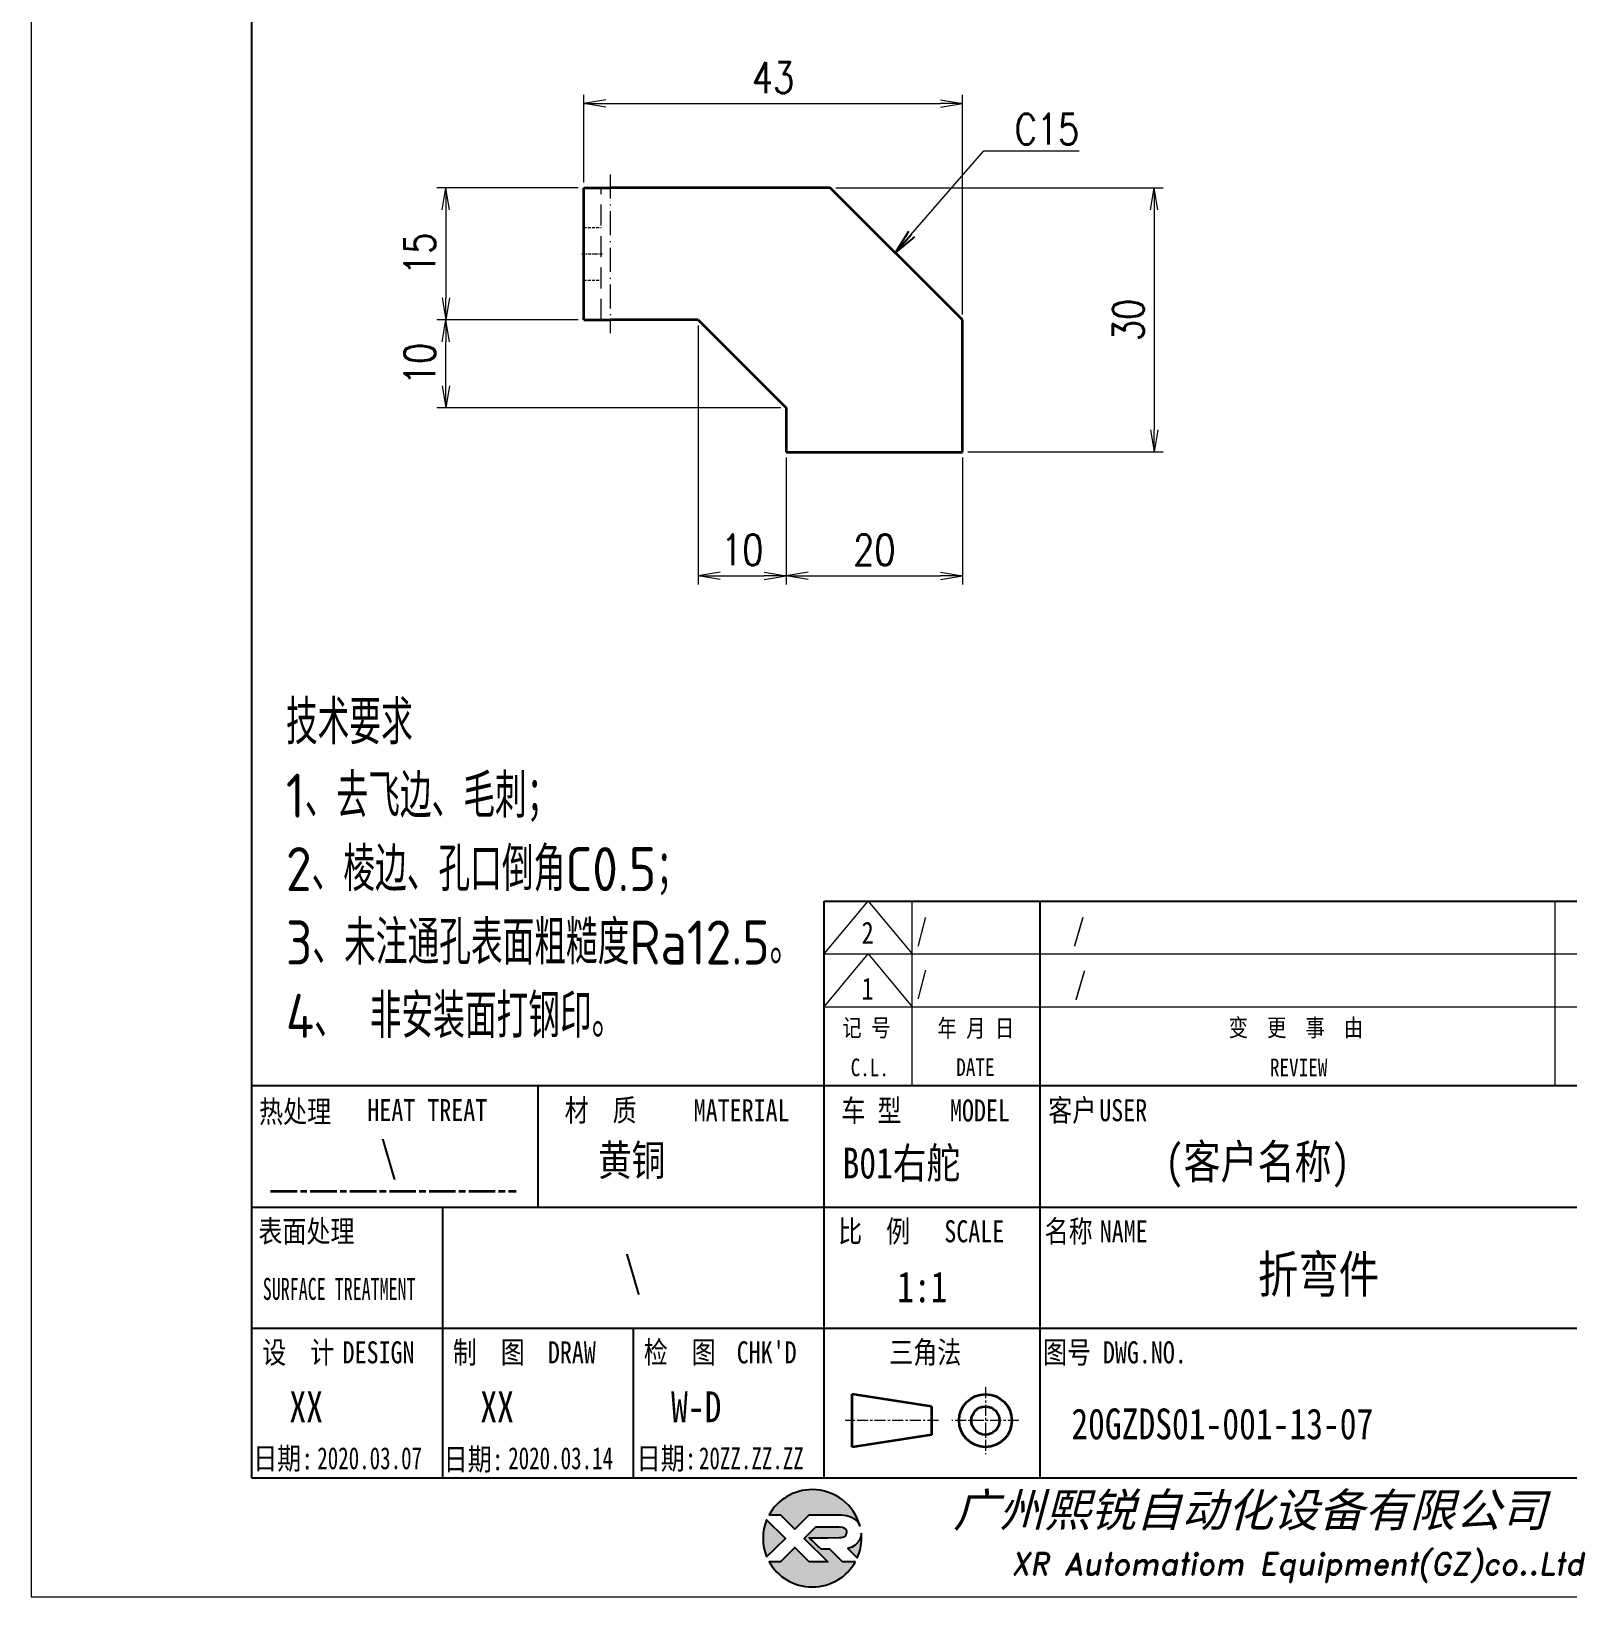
# Model space of a CAD drawing. Header units: millimetres. Extents: x 1333 to 78972, y -42879 to -5704.
# Drawn here: x 74109 to 74283.4, y -21799.1 to -21621.3 of the extents above; entities that cross this region are included whole.
import ezdxf
from ezdxf.enums import TextEntityAlignment as Align

# ---------------------------------------------------------------- set-up
doc = ezdxf.new("R2010")
doc.units = ezdxf.units.MM
doc.header["$LTSCALE"] = 0.5
for name, pattern in [('AM_ISO02W050x2', [3.75, 3, -0.75]), ('AM_ISO08W050x2', [9, 6, -0.75, 1.5, -0.75]), ('CENTER', [2, 1.25, -0.25, 0.25, -0.25]), ('DASHDOT', [18.5, 12, -3, 0.5, -3]), ('DASHED', [19.05, 12.7, -6.35])]:
    doc.linetypes.add(name, pattern=pattern)
for name, color, linetype in [('DIM', 3, 'Continuous'), ('layer 1', 7, 'Continuous'), ('图号', 7, 'Continuous'), ('图名', 7, 'Continuous'), ('图框文字', 7, 'Continuous'), ('材质', 7, 'Continuous'), ('表面处理', 7, 'Continuous'), ('车型', 7, 'Continuous')]:
    doc.layers.add(name, color=color, linetype=linetype)
for name, color, linetype, lineweight in [('中心线', 2, 'AM_ISO08W050x2', 18), ('图框', 7, 'Continuous', 18), ('标注线', 3, 'Continuous', 18), ('热处理', 7, 'Continuous', 20), ('粗实线', 7, 'Continuous', 35), ('粗点划线', 6, 'AM_ISO08W050x2', 35), ('虚线', 1, 'AM_ISO02W050x2', 18)]:
    doc.layers.add(name, color=color, linetype=linetype, lineweight=lineweight)
doc.layers.add('打印-禁用', color=7, linetype='Continuous', lineweight=15, plot=False)
doc.styles.add('DIM', font='romans.shx', dxfattribs={"width": 0.8, "bigfont": 'bigfont.shx'})
doc.styles.add('STYLE1', font='')
doc.styles.add('国标', font='simfang.ttf', dxfattribs={"width": 0.8})
doc.styles.add('机械长仿宋', font='gbenor.shx', dxfattribs={"height": 1, "bigfont": 'gbcbig.shx'})
doc.styles.add('标题字', font='romand.shx', dxfattribs={"oblique": 10, "bigfont": 'bigfont.shx'})
doc.styles.get('STYLE1').set_extended_font_data('SimSun')
doc.dimstyles.new('XR 1-1', dxfattribs={"dimtxt": 3.5, "dimasz": 2.5, "dimexe": 1, "dimexo": 0.625, "dimgap": 1.2, "dimtad": 1, "dimtoh": 1, "dimdsep": 46, "dimtxsty": 'DIM', "dimblk": 'OPEN', "dimcen": 0, "dimclrd": 8, "dimclre": 8, "dimclrt": 2, "dimazin": 2, "dimtfac": 0.5, "dimtmove": 0, "dimatfit": 3, "dimldrblk": 'OPEN', "dimfxl": 1, "dimtolj": 2, "dimlwd": 18, "dimlwe": 18, "dimarcsym": 0})
doc.dimstyles.new('XR 1-1$0', dxfattribs={"dimtxt": 3.5, "dimasz": 2.5, "dimexe": 1, "dimexo": 0.625, "dimgap": 1.2, "dimtad": 1, "dimzin": 9, "dimdsep": 46, "dimtxsty": 'DIM', "dimblk": 'OPEN', "dimcen": 0, "dimclrd": 8, "dimclre": 8, "dimclrt": 2, "dimazin": 2, "dimtfac": 0.5, "dimtmove": 0, "dimatfit": 3, "dimldrblk": 'OPEN', "dimfxl": 1, "dimtolj": 2, "dimlwd": 18, "dimlwe": 18, "dimarcsym": 0})

# ---------------------------------------------------------------- blocks, each defined once
blk = doc.blocks.new('XR')
at = {"true_color": 0xfc8000}
h = blk.add_hatch(color=30, dxfattribs=at)
h.set_gradient(color1=(252, 128, 0), rotation=240, one_color=1, tint=1, name='INVCURVED')
edge = h.paths.add_edge_path()
edge.add_spline(control_points=[(-434.18, -5928.47), (-433.9, -5928.74), (-433.63, -5929.01), (-433.63, -5929.01), (-433.63, -5929.01), (-433.63, -5929.01), (-433.36, -5928.74), (-433.09, -5928.47)], knot_values=[0.5625, 0.5625, 0.5625, 0.5625, 0.625, 0.625, 0.625, 0.625, 0.6875, 0.6875, 0.6875, 0.6875], degree=3, periodic=0)
edge.add_spline(control_points=[(-433.09, -5928.47), (-432.82, -5928.2), (-432.54, -5927.93), (-432.54, -5927.93), (-432.54, -5927.93), (-432.54, -5927.93), (-432.04, -5927.93), (-431.53, -5927.93)], knot_values=[0.4375, 0.4375, 0.4375, 0.4375, 0.5, 0.5, 0.5, 0.5, 0.5625, 0.5625, 0.5625, 0.5625], degree=3, periodic=0)
edge.add_spline(control_points=[(-431.53, -5927.93), (-431.03, -5927.93), (-430.52, -5927.93), (-430.52, -5927.93), (-430.52, -5927.93), (-430, -5927.93), (-429.43, -5927.96), (-429.01, -5928.33)], knot_values=[0.25, 0.25, 0.25, 0.25, 0.3125, 0.3125, 0.3125, 0.3125, 0.4375, 0.4375, 0.4375, 0.4375], degree=3, periodic=0)
edge.add_spline(control_points=[(-429.01, -5928.33), (-428.88, -5928.44), (-428.78, -5928.59), (-428.71, -5928.75)], knot_values=[0.125, 0.125, 0.125, 0.125, 0.25, 0.25, 0.25, 0.25], degree=3, periodic=0)
edge.add_spline(control_points=[(-428.71, -5928.75), (-429.13, -5927.18), (-430.58, -5926.02), (-432.31, -5926.02)], knot_values=[0, 0, 0, 0, 0.125, 0.125, 0.125, 0.125], degree=3, periodic=0)
edge.add_spline(control_points=[(-432.31, -5926.02), (-433.72, -5926.02), (-434.94, -5926.79), (-435.58, -5927.93)], knot_values=[0.875, 0.875, 0.875, 0.875, 1, 1, 1, 1], degree=3, periodic=0)
edge.add_spline(control_points=[(-435.58, -5927.93), (-435.58, -5927.93), (-434.72, -5927.93), (-434.72, -5927.93), (-434.72, -5927.93), (-434.72, -5927.93), (-434.45, -5928.2), (-434.18, -5928.47)], knot_values=[0.6875, 0.6875, 0.6875, 0.6875, 0.8125, 0.8125, 0.8125, 0.8125, 0.875, 0.875, 0.875, 0.875], degree=3, periodic=0)
edge = h.paths.add_edge_path()
edge.add_spline(control_points=[(-434.79, -5929.26), (-435.04, -5929.02), (-435.34, -5928.72), (-435.54, -5928.53)], knot_values=[0.562504, 0.562504, 0.562504, 0.562504, 0.656252, 0.656252, 0.656252, 0.656252], degree=3, periodic=0)
edge.add_spline(control_points=[(-435.54, -5928.53), (-435.67, -5928.4), (-435.76, -5928.31), (-435.76, -5928.31), (-435.76, -5928.31), (-435.94, -5928.74), (-436.03, -5929.21), (-436.03, -5929.71)], knot_values=[0.25, 0.25, 0.25, 0.25, 0.312504, 0.312504, 0.312504, 0.312504, 0.562504, 0.562504, 0.562504, 0.562504], degree=3, periodic=0)
edge.add_spline(control_points=[(-436.03, -5929.71), (-436.03, -5930.2), (-435.94, -5930.67), (-435.76, -5931.1), (-435.76, -5931.1), (-435.4, -5930.75), (-435.05, -5930.4)], knot_values=[0.874998, 0.874998, 0.874998, 0.874998, 1.124998, 1.124998, 1.124998, 1.25, 1.25, 1.25, 1.25], degree=3, periodic=0)
edge.add_spline(control_points=[(-435.05, -5930.4), (-434.7, -5930.05), (-434.34, -5929.71), (-434.34, -5929.71), (-434.34, -5929.71), (-434.34, -5929.71), (-434.34, -5929.71), (-434.34, -5929.71)], knot_values=[0.749878, 0.749878, 0.749878, 0.749878, 0.874875, 0.874875, 0.874875, 0.874875, 0.874998, 0.874998, 0.874998, 0.874998], degree=3, periodic=0)
edge.add_spline(control_points=[(-434.34, -5929.71), (-434.34, -5929.71), (-434.34, -5929.71), (-434.34, -5929.71)], knot_values=[0.749634, 0.749634, 0.749634, 0.749634, 0.749817, 0.749817, 0.749817, 0.749817], degree=3, periodic=0)
edge.add_spline(control_points=[(-434.35, -5929.7), (-434.35, -5929.7), (-434.35, -5929.7), (-434.35, -5929.7)], knot_values=[0.738281, 0.738281, 0.738281, 0.738281, 0.742188, 0.742188, 0.742188, 0.742188], degree=3, periodic=0)
edge.add_spline(control_points=[(-434.35, -5929.7), (-434.36, -5929.69), (-434.37, -5929.68), (-434.38, -5929.67)], knot_values=[0.726563, 0.726563, 0.726563, 0.726563, 0.738281, 0.738281, 0.738281, 0.738281], degree=3, periodic=0)
edge.add_spline(control_points=[(-434.38, -5929.67), (-434.38, -5929.66), (-434.39, -5929.65), (-434.4, -5929.65)], knot_values=[0.718751, 0.718751, 0.718751, 0.718751, 0.726563, 0.726563, 0.726563, 0.726563], degree=3, periodic=0)
edge.add_spline(control_points=[(-434.4, -5929.65), (-434.42, -5929.63), (-434.45, -5929.6), (-434.47, -5929.58)], knot_values=[0.703126, 0.703126, 0.703126, 0.703126, 0.718751, 0.718751, 0.718751, 0.718751], degree=3, periodic=0)
edge.add_spline(control_points=[(-434.47, -5929.58), (-434.5, -5929.55), (-434.53, -5929.52), (-434.56, -5929.49)], knot_values=[0.687501, 0.687501, 0.687501, 0.687501, 0.703126, 0.703126, 0.703126, 0.703126], degree=3, periodic=0)
edge.add_spline(control_points=[(-434.56, -5929.49), (-434.63, -5929.42), (-434.71, -5929.35), (-434.79, -5929.26)], knot_values=[0.656252, 0.656252, 0.656252, 0.656252, 0.687501, 0.687501, 0.687501, 0.687501], degree=3, periodic=0)
at = {"true_color": 0x0348ff}
h = blk.add_hatch(color=160, dxfattribs=at)
h.set_gradient(color1=(3, 72, 255), color2=(0, 41, 153), one_color=1, tint=0.3, name='HEMISPHERICAL')
edge = h.paths.add_edge_path()
edge.add_spline(control_points=[(-432.54, -5929.67), (-432.26, -5929.95), (-431.94, -5930.23), (-431.66, -5930.51), (-431.66, -5930.51), (-431.66, -5930.51), (-431.66, -5930.51), (-431.66, -5930.51)], knot_values=[0.736842, 0.736842, 0.736842, 0.736842, 0.789474, 0.789474, 0.789474, 0.789474, 0.802633, 0.802633, 0.802633, 0.802633], degree=3, periodic=0)
edge.add_spline(control_points=[(-431.66, -5930.51), (-431.65, -5930.51), (-431.65, -5930.52), (-431.65, -5930.52)], knot_values=[0.802633, 0.802633, 0.802633, 0.802633, 0.815791, 0.815791, 0.815791, 0.815791], degree=3, periodic=0)
edge.add_spline(control_points=[(-431.65, -5930.52), (-431.64, -5930.53), (-431.64, -5930.53), (-431.64, -5930.53)], knot_values=[0.815791, 0.815791, 0.815791, 0.815791, 0.82237, 0.82237, 0.82237, 0.82237], degree=3, periodic=0)
edge.add_spline(control_points=[(-431.64, -5930.53), (-431.64, -5930.53), (-431.64, -5930.53), (-431.63, -5930.54)], knot_values=[0.82237, 0.82237, 0.82237, 0.82237, 0.828949, 0.828949, 0.828949, 0.828949], degree=3, periodic=0)
edge.add_spline(control_points=[(-431.63, -5930.54), (-431.63, -5930.54), (-431.63, -5930.54), (-431.63, -5930.54), (-431.63, -5930.54), (-431.63, -5930.54), (-431.59, -5930.54), (-431.52, -5930.54)], knot_values=[0.841901, 0.841901, 0.841901, 0.841901, 0.842105, 0.842105, 0.842105, 0.842105, 0.855264, 0.855264, 0.855264, 0.855264], degree=3, periodic=0)
edge.add_spline(control_points=[(-431.52, -5930.54), (-431.46, -5930.54), (-431.38, -5930.54), (-431.3, -5930.54)], knot_values=[0.855264, 0.855264, 0.855264, 0.855264, 0.868422, 0.868422, 0.868422, 0.868422], degree=3, periodic=0)
edge.add_spline(control_points=[(-431.3, -5930.54), (-431.26, -5930.54), (-431.22, -5930.54), (-431.18, -5930.54)], knot_values=[0.868422, 0.868422, 0.868422, 0.868422, 0.875, 0.875, 0.875, 0.875], degree=3, periodic=0)
edge.add_spline(control_points=[(-431.18, -5930.54), (-431.14, -5930.54), (-431.1, -5930.54), (-431.07, -5930.54)], knot_values=[0.875, 0.875, 0.875, 0.875, 0.881579, 0.881579, 0.881579, 0.881579], degree=3, periodic=0)
edge.add_spline(control_points=[(-431.07, -5930.54), (-431.05, -5930.54), (-431.04, -5930.54), (-431.03, -5930.54)], knot_values=[0.881579, 0.881579, 0.881579, 0.881579, 0.884869, 0.884869, 0.884869, 0.884869], degree=3, periodic=0)
edge.add_spline(control_points=[(-431.03, -5930.54), (-431.02, -5930.54), (-431, -5930.54), (-431, -5930.54)], knot_values=[0.884869, 0.884869, 0.884869, 0.884869, 0.888158, 0.888158, 0.888158, 0.888158], degree=3, periodic=0)
edge.add_spline(control_points=[(-431, -5930.54), (-430.99, -5930.54), (-430.99, -5930.54), (-430.98, -5930.54)], knot_values=[0.888158, 0.888158, 0.888158, 0.888158, 0.889803, 0.889803, 0.889803, 0.889803], degree=3, periodic=0)
edge.add_spline(control_points=[(-430.98, -5930.54), (-430.98, -5930.54), (-430.98, -5930.54), (-430.97, -5930.54)], knot_values=[0.889803, 0.889803, 0.889803, 0.889803, 0.891447, 0.891447, 0.891447, 0.891447], degree=3, periodic=0)
edge.add_spline(control_points=[(-430.97, -5930.54), (-430.97, -5930.54), (-430.97, -5930.54), (-430.97, -5930.54)], knot_values=[0.891447, 0.891447, 0.891447, 0.891447, 0.89227, 0.89227, 0.89227, 0.89227], degree=3, periodic=0)
edge.add_spline(control_points=[(-430.97, -5930.54), (-430.97, -5930.54), (-430.97, -5930.54), (-430.97, -5930.54)], knot_values=[0.89227, 0.89227, 0.89227, 0.89227, 0.893092, 0.893092, 0.893092, 0.893092], degree=3, periodic=0)
edge.add_spline(control_points=[(-430.97, -5930.54), (-430.97, -5930.54), (-430.97, -5930.54), (-430.97, -5930.54)], knot_values=[0.893092, 0.893092, 0.893092, 0.893092, 0.893503, 0.893503, 0.893503, 0.893503], degree=3, periodic=0)
edge.add_spline(control_points=[(-430.97, -5930.54), (-430.97, -5930.54), (-430.97, -5930.54), (-430.97, -5930.54)], knot_values=[0.893503, 0.893503, 0.893503, 0.893503, 0.893914, 0.893914, 0.893914, 0.893914], degree=3, periodic=0)
edge.add_spline(control_points=[(-430.97, -5930.54), (-430.97, -5930.54), (-430.97, -5930.54), (-430.97, -5930.54)], knot_values=[0.893914, 0.893914, 0.893914, 0.893914, 0.89412, 0.89412, 0.89412, 0.89412], degree=3, periodic=0)
edge.add_spline(control_points=[(-430.97, -5930.54), (-430.97, -5930.54), (-430.97, -5930.54), (-430.97, -5930.54)], knot_values=[0.89412, 0.89412, 0.89412, 0.89412, 0.894326, 0.894326, 0.894326, 0.894326], degree=3, periodic=0)
edge.add_spline(control_points=[(-430.97, -5930.54), (-430.97, -5930.54), (-430.97, -5930.54), (-430.97, -5930.54)], knot_values=[0.894428, 0.894428, 0.894428, 0.894428, 0.894531, 0.894531, 0.894531, 0.894531], degree=3, periodic=0)
edge.add_spline(control_points=[(-430.97, -5930.54), (-430.97, -5930.54), (-430.97, -5930.54), (-430.97, -5930.54)], knot_values=[0.894531, 0.894531, 0.894531, 0.894531, 0.894583, 0.894583, 0.894583, 0.894583], degree=3, periodic=0)
edge.add_spline(control_points=[(-430.97, -5930.54), (-430.97, -5930.54), (-430.97, -5930.54), (-430.97, -5930.54), (-430.97, -5930.54), (-430.97, -5930.54), (-430.73, -5930.78), (-430.49, -5931.01)], knot_values=[0.894685, 0.894685, 0.894685, 0.894685, 0.894737, 0.894737, 0.894737, 0.894737, 0.921052, 0.921052, 0.921052, 0.921052], degree=3, periodic=0)
edge.add_spline(control_points=[(-430.49, -5931.01), (-430.26, -5931.24), (-430.02, -5931.48), (-430.02, -5931.48)], knot_values=[0.921052, 0.921052, 0.921052, 0.921052, 0.947368, 0.947368, 0.947368, 0.947368], degree=3, periodic=0)
edge.add_spline(control_points=[(-430.02, -5931.48), (-430.02, -5931.48), (-430.02, -5931.48), (-430.02, -5931.48)], knot_values=[0.947522, 0.947522, 0.947522, 0.947522, 0.947573, 0.947573, 0.947573, 0.947573], degree=3, periodic=0)
edge.add_spline(control_points=[(-430.02, -5931.48), (-430.02, -5931.48), (-430.02, -5931.48), (-430.02, -5931.48)], knot_values=[0.947573, 0.947573, 0.947573, 0.947573, 0.947676, 0.947676, 0.947676, 0.947676], degree=3, periodic=0)
edge.add_spline(control_points=[(-430.02, -5931.48), (-430.02, -5931.48), (-430.02, -5931.48), (-430.02, -5931.48)], knot_values=[0.947676, 0.947676, 0.947676, 0.947676, 0.947779, 0.947779, 0.947779, 0.947779], degree=3, periodic=0)
edge.add_spline(control_points=[(-430.02, -5931.48), (-430.02, -5931.48), (-430.02, -5931.48), (-430.02, -5931.48)], knot_values=[0.947779, 0.947779, 0.947779, 0.947779, 0.947984, 0.947984, 0.947984, 0.947984], degree=3, periodic=0)
edge.add_spline(control_points=[(-430.02, -5931.48), (-430.02, -5931.48), (-430.02, -5931.48), (-430.02, -5931.48)], knot_values=[0.947984, 0.947984, 0.947984, 0.947984, 0.94819, 0.94819, 0.94819, 0.94819], degree=3, periodic=0)
edge.add_spline(control_points=[(-430.02, -5931.48), (-430.02, -5931.48), (-430.02, -5931.48), (-430.02, -5931.48)], knot_values=[0.94819, 0.94819, 0.94819, 0.94819, 0.948601, 0.948601, 0.948601, 0.948601], degree=3, periodic=0)
edge.add_spline(control_points=[(-430.02, -5931.48), (-430.02, -5931.48), (-430.02, -5931.48), (-430.02, -5931.48)], knot_values=[0.948601, 0.948601, 0.948601, 0.948601, 0.949012, 0.949012, 0.949012, 0.949012], degree=3, periodic=0)
edge.add_spline(control_points=[(-430.02, -5931.48), (-430.02, -5931.48), (-430.01, -5931.48), (-430.01, -5931.48)], knot_values=[0.949012, 0.949012, 0.949012, 0.949012, 0.949834, 0.949834, 0.949834, 0.949834], degree=3, periodic=0)
edge.add_spline(control_points=[(-430.01, -5931.48), (-430.01, -5931.48), (-430.01, -5931.48), (-430.01, -5931.48)], knot_values=[0.949834, 0.949834, 0.949834, 0.949834, 0.950657, 0.950657, 0.950657, 0.950657], degree=3, periodic=0)
edge.add_spline(control_points=[(-430.01, -5931.48), (-430.01, -5931.48), (-430, -5931.48), (-430, -5931.48)], knot_values=[0.950657, 0.950657, 0.950657, 0.950657, 0.952301, 0.952301, 0.952301, 0.952301], degree=3, periodic=0)
edge.add_spline(control_points=[(-430, -5931.48), (-429.99, -5931.48), (-429.98, -5931.48), (-429.98, -5931.48)], knot_values=[0.952301, 0.952301, 0.952301, 0.952301, 0.953946, 0.953946, 0.953946, 0.953946], degree=3, periodic=0)
edge.add_spline(control_points=[(-429.98, -5931.48), (-429.96, -5931.48), (-429.95, -5931.48), (-429.93, -5931.48)], knot_values=[0.953946, 0.953946, 0.953946, 0.953946, 0.957236, 0.957236, 0.957236, 0.957236], degree=3, periodic=0)
edge.add_spline(control_points=[(-429.93, -5931.48), (-429.91, -5931.48), (-429.89, -5931.48), (-429.87, -5931.48)], knot_values=[0.957236, 0.957236, 0.957236, 0.957236, 0.960525, 0.960525, 0.960525, 0.960525], degree=3, periodic=0)
edge.add_spline(control_points=[(-429.87, -5931.48), (-429.82, -5931.48), (-429.77, -5931.48), (-429.71, -5931.48)], knot_values=[0.960525, 0.960525, 0.960525, 0.960525, 0.967104, 0.967104, 0.967104, 0.967104], degree=3, periodic=0)
edge.add_spline(control_points=[(-429.71, -5931.48), (-429.65, -5931.48), (-429.59, -5931.48), (-429.53, -5931.48)], knot_values=[0.967104, 0.967104, 0.967104, 0.967104, 0.973683, 0.973683, 0.973683, 0.973683], degree=3, periodic=0)
edge.add_spline(control_points=[(-429.53, -5931.48), (-429.41, -5931.48), (-429.29, -5931.48), (-429.19, -5931.48)], knot_values=[0.973683, 0.973683, 0.973683, 0.973683, 0.98684, 0.98684, 0.98684, 0.98684], degree=3, periodic=0)
edge.add_spline(control_points=[(-429.19, -5931.48), (-429.1, -5931.48), (-429.04, -5931.48), (-429.04, -5931.48), (-429.67, -5932.62), (-430.9, -5933.39), (-432.31, -5933.39)], knot_values=[0.98684, 0.98684, 0.98684, 0.98684, 1, 1, 1, 1.052632, 1.052632, 1.052632, 1.052632], degree=3, periodic=0)
edge.add_spline(control_points=[(-432.31, -5933.39), (-433.72, -5933.39), (-434.94, -5932.62), (-435.58, -5931.48), (-435.58, -5931.48), (-435.58, -5931.48), (-435.36, -5931.48), (-435.15, -5931.48)], knot_values=[0.052632, 0.052632, 0.052632, 0.052632, 0.105263, 0.105263, 0.105263, 0.105263, 0.131579, 0.131579, 0.131579, 0.131579], degree=3, periodic=0)
edge.add_spline(control_points=[(-435.15, -5931.48), (-434.93, -5931.48), (-434.72, -5931.48), (-434.72, -5931.48), (-434.72, -5931.48), (-434.72, -5931.48), (-434.45, -5931.21), (-434.18, -5930.94)], knot_values=[0.131579, 0.131579, 0.131579, 0.131579, 0.157895, 0.157895, 0.157895, 0.157895, 0.184211, 0.184211, 0.184211, 0.184211], degree=3, periodic=0)
edge.add_spline(control_points=[(-434.18, -5930.94), (-433.9, -5930.67), (-433.63, -5930.4), (-433.63, -5930.4), (-433.63, -5930.4), (-433.63, -5930.4), (-433.36, -5930.67), (-433.09, -5930.94)], knot_values=[0.184211, 0.184211, 0.184211, 0.184211, 0.210526, 0.210526, 0.210526, 0.210526, 0.236842, 0.236842, 0.236842, 0.236842], degree=3, periodic=0)
edge.add_spline(control_points=[(-433.09, -5930.94), (-432.82, -5931.21), (-432.54, -5931.48), (-432.54, -5931.48), (-432.54, -5931.48), (-432.54, -5931.48), (-432.19, -5931.48), (-431.83, -5931.48)], knot_values=[0.236842, 0.236842, 0.236842, 0.236842, 0.263158, 0.263158, 0.263158, 0.263158, 0.289474, 0.289474, 0.289474, 0.289474], degree=3, periodic=0)
edge.add_spline(control_points=[(-431.83, -5931.48), (-431.48, -5931.48), (-431.12, -5931.48), (-431.12, -5931.48), (-431.12, -5931.48), (-431.12, -5931.48), (-431.57, -5931.03), (-432.02, -5930.59)], knot_values=[0.289474, 0.289474, 0.289474, 0.289474, 0.315789, 0.315789, 0.315789, 0.315789, 0.342105, 0.342105, 0.342105, 0.342105], degree=3, periodic=0)
edge.add_spline(control_points=[(-432.02, -5930.59), (-432.47, -5930.15), (-432.92, -5929.71), (-432.92, -5929.71), (-432.92, -5929.71), (-432.92, -5929.71), (-432.71, -5929.5), (-432.5, -5929.29)], knot_values=[0.342105, 0.342105, 0.342105, 0.342105, 0.368421, 0.368421, 0.368421, 0.368421, 0.394737, 0.394737, 0.394737, 0.394737], degree=3, periodic=0)
edge.add_spline(control_points=[(-432.5, -5929.29), (-432.3, -5929.09), (-432.09, -5928.88), (-432.09, -5928.88)], knot_values=[0.394737, 0.394737, 0.394737, 0.394737, 0.421053, 0.421053, 0.421053, 0.421053], degree=3, periodic=0)
edge.add_spline(control_points=[(-432.09, -5928.88), (-432.09, -5928.88), (-432.06, -5928.86), (-432.06, -5928.86)], knot_values=[0.421053, 0.421053, 0.421053, 0.421053, 0.473684, 0.473684, 0.473684, 0.473684], degree=3, periodic=0)
edge.add_spline(control_points=[(-432.06, -5928.86), (-432.06, -5928.86), (-432.06, -5928.86), (-432.06, -5928.86), (-432.06, -5928.86), (-432.06, -5928.86), (-430.4, -5928.86), (-430.26, -5928.86)], knot_values=[0.473684, 0.473684, 0.473684, 0.473684, 0.473684, 0.473684, 0.473684, 0.473684, 0.526316, 0.526316, 0.526316, 0.526316], degree=3, periodic=0)
edge.add_spline(control_points=[(-430.26, -5928.86), (-429.54, -5928.86), (-429.62, -5929.4), (-429.83, -5929.55)], knot_values=[0.526316, 0.526316, 0.526316, 0.526316, 0.578947, 0.578947, 0.578947, 0.578947], degree=3, periodic=0)
edge.add_spline(control_points=[(-429.83, -5929.55), (-429.94, -5929.62), (-430.08, -5929.65), (-430.26, -5929.65), (-430.26, -5929.65), (-430.26, -5929.65), (-430.48, -5929.65), (-430.71, -5929.66)], knot_values=[0.578947, 0.578947, 0.578947, 0.578947, 0.631579, 0.631579, 0.631579, 0.631579, 0.657895, 0.657895, 0.657895, 0.657895], degree=3, periodic=0)
edge.add_spline(control_points=[(-430.71, -5929.66), (-430.93, -5929.66), (-431.15, -5929.67), (-431.15, -5929.67), (-431.15, -5929.67), (-431.15, -5929.67), (-432.54, -5929.67), (-432.54, -5929.67)], knot_values=[0.657895, 0.657895, 0.657895, 0.657895, 0.684211, 0.684211, 0.684211, 0.684211, 0.736842, 0.736842, 0.736842, 0.736842], degree=3, periodic=0)
edge = h.paths.add_edge_path()
edge.add_spline(control_points=[(-428.6, -5929.32), (-428.61, -5929.67), (-428.76, -5930), (-429.06, -5930.22)], knot_values=[0.8, 0.8, 0.8, 0.8, 1, 1, 1, 1], degree=3, periodic=0)
edge.add_spline(control_points=[(-429.06, -5930.22), (-429.22, -5930.34), (-429.41, -5930.43), (-429.61, -5930.48)], knot_values=[0.6, 0.6, 0.6, 0.6, 0.8, 0.8, 0.8, 0.8], degree=3, periodic=0)
edge.add_spline(control_points=[(-429.61, -5930.48), (-429.61, -5930.48), (-428.9, -5931.19), (-428.9, -5931.19), (-428.9, -5931.19), (-428.69, -5930.73), (-428.58, -5930.23), (-428.58, -5929.71)], knot_values=[0.2, 0.2, 0.2, 0.2, 0.4, 0.4, 0.4, 0.4, 0.6, 0.6, 0.6, 0.6], degree=3, periodic=0)
edge.add_spline(control_points=[(-428.58, -5929.71), (-428.58, -5929.58), (-428.59, -5929.45), (-428.6, -5929.32)], knot_values=[0, 0, 0, 0, 0.2, 0.2, 0.2, 0.2], degree=3, periodic=0)
at = {"layer": 'layer 1', "color": 30}
for points, knots in [([(-432.31, -5926.02), (-430.58, -5926.02), (-429.13, -5927.18), (-428.71, -5928.75), (-428.71, -5928.75), (-428.78, -5928.59), (-428.88, -5928.44), (-429.01, -5928.33), (-429.01, -5928.33), (-429.43, -5927.96), (-430, -5927.93), (-430.52, -5927.93), (-430.52, -5927.93), (-430.52, -5927.93), (-432.54, -5927.93), (-432.54, -5927.93), (-432.54, -5927.93), (-432.54, -5927.93), (-433.63, -5929.01), (-433.63, -5929.01), (-433.63, -5929.01), (-433.63, -5929.01), (-434.72, -5927.93), (-434.72, -5927.93), (-434.72, -5927.93), (-434.72, -5927.93), (-435.58, -5927.93), (-435.58, -5927.93), (-435.58, -5927.93), (-434.94, -5926.79), (-433.72, -5926.02), (-432.31, -5926.02)], [0, 0, 0, 0, 0.125, 0.125, 0.125, 0.125, 0.25, 0.25, 0.25, 0.25, 0.375, 0.375, 0.375, 0.375, 0.5, 0.5, 0.5, 0.5, 0.625, 0.625, 0.625, 0.625, 0.75, 0.75, 0.75, 0.75, 0.875, 0.875, 0.875, 0.875, 1, 1, 1, 1]), ([(-435.76, -5931.1), (-435.94, -5930.67), (-436.03, -5930.2), (-436.03, -5929.71), (-436.03, -5929.71), (-436.03, -5929.21), (-435.94, -5928.74), (-435.76, -5928.31), (-435.76, -5928.31), (-435.76, -5928.31), (-434.34, -5929.71), (-434.34, -5929.71), (-434.34, -5929.71), (-434.34, -5929.71), (-435.76, -5931.1), (-435.76, -5931.1)], [0, 0, 0, 0, 0.25, 0.25, 0.25, 0.25, 0.5, 0.5, 0.5, 0.5, 0.75, 0.75, 0.75, 0.75, 1, 1, 1, 1])]:
    blk.add_open_spline(points, degree=3, knots=knots, dxfattribs=at)
at = {"layer": 'layer 1', "color": 154}
for points, knots in [([(-429.04, -5931.48), (-429.67, -5932.62), (-430.9, -5933.39), (-432.31, -5933.39), (-432.31, -5933.39), (-433.72, -5933.39), (-434.94, -5932.62), (-435.58, -5931.48), (-435.58, -5931.48), (-435.58, -5931.48), (-434.72, -5931.48), (-434.72, -5931.48), (-434.72, -5931.48), (-434.72, -5931.48), (-433.63, -5930.4), (-433.63, -5930.4), (-433.63, -5930.4), (-433.63, -5930.4), (-432.54, -5931.48), (-432.54, -5931.48), (-432.54, -5931.48), (-432.54, -5931.48), (-431.12, -5931.48), (-431.12, -5931.48), (-431.12, -5931.48), (-431.12, -5931.48), (-432.92, -5929.71), (-432.92, -5929.71), (-432.92, -5929.71), (-432.92, -5929.71), (-432.09, -5928.88), (-432.09, -5928.88), (-432.09, -5928.88), (-432.09, -5928.88), (-432.06, -5928.86), (-432.06, -5928.86), (-432.06, -5928.86), (-432.06, -5928.86), (-430.4, -5928.86), (-430.26, -5928.86), (-430.26, -5928.86), (-429.54, -5928.86), (-429.62, -5929.4), (-429.83, -5929.55), (-429.83, -5929.55), (-429.94, -5929.62), (-430.08, -5929.65), (-430.26, -5929.65), (-430.26, -5929.65), (-430.26, -5929.65), (-431.15, -5929.67), (-431.15, -5929.67), (-431.15, -5929.67), (-431.15, -5929.67), (-432.54, -5929.67), (-432.54, -5929.67), (-432.54, -5929.67), (-432.26, -5929.95), (-431.94, -5930.23), (-431.66, -5930.51), (-431.66, -5930.51), (-431.66, -5930.51), (-431.63, -5930.54), (-431.63, -5930.54), (-431.63, -5930.54), (-431.63, -5930.54), (-430.97, -5930.54), (-430.97, -5930.54), (-430.97, -5930.54), (-430.97, -5930.54), (-430.02, -5931.48), (-430.02, -5931.48), (-430.02, -5931.48), (-430.02, -5931.48), (-429.04, -5931.48), (-429.04, -5931.48)], [0, 0, 0, 0, 0.052632, 0.052632, 0.052632, 0.052632, 0.105263, 0.105263, 0.105263, 0.105263, 0.157895, 0.157895, 0.157895, 0.157895, 0.210526, 0.210526, 0.210526, 0.210526, 0.263158, 0.263158, 0.263158, 0.263158, 0.315789, 0.315789, 0.315789, 0.315789, 0.368421, 0.368421, 0.368421, 0.368421, 0.421053, 0.421053, 0.421053, 0.421053, 0.473684, 0.473684, 0.473684, 0.473684, 0.526316, 0.526316, 0.526316, 0.526316, 0.578947, 0.578947, 0.578947, 0.578947, 0.631579, 0.631579, 0.631579, 0.631579, 0.684211, 0.684211, 0.684211, 0.684211, 0.736842, 0.736842, 0.736842, 0.736842, 0.789474, 0.789474, 0.789474, 0.789474, 0.842105, 0.842105, 0.842105, 0.842105, 0.894737, 0.894737, 0.894737, 0.894737, 0.947368, 0.947368, 0.947368, 0.947368, 1, 1, 1, 1]), ([(-428.6, -5929.32), (-428.59, -5929.45), (-428.58, -5929.58), (-428.58, -5929.71), (-428.58, -5929.71), (-428.58, -5930.23), (-428.69, -5930.73), (-428.9, -5931.19), (-428.9, -5931.19), (-428.9, -5931.19), (-429.61, -5930.48), (-429.61, -5930.48), (-429.61, -5930.48), (-429.41, -5930.43), (-429.22, -5930.34), (-429.06, -5930.22), (-429.06, -5930.22), (-428.76, -5930), (-428.61, -5929.67), (-428.6, -5929.32)], [0, 0, 0, 0, 0.2, 0.2, 0.2, 0.2, 0.4, 0.4, 0.4, 0.4, 0.6, 0.6, 0.6, 0.6, 0.8, 0.8, 0.8, 0.8, 1, 1, 1, 1])]:
    blk.add_open_spline(points, degree=3, knots=knots, dxfattribs=at)
blk = doc.blocks.new('GZDEH零件A4图框V01版')
at = {"layer": '中心线', "color": 1, "linetype": 'CENTER', "lineweight": 5, "ltscale": 2}
for p, q in [((108.33, 23.8), (108.33, 16.2)), ((103, 20), (92.4, 20)), ((112.13, 20), (104.53, 20))]:
    blk.add_line(p, q, dxfattribs=at)
at = {"layer": '图框', "color": 9}
for p, q in [((90, 73), (95, 79)), ((95, 79), (100, 73)), ((100, 58), (100, 79)), ((173, 58), (173, 79)), ((90, 73), (205, 73)), ((90, 67), (95, 73)), ((95, 73), (100, 67)), ((90, 67), (205, 67))]:
    blk.add_line(p, q, dxfattribs=at)
at = {"layer": '图框', "color": 2, "linetype": 'ByBlock', "lineweight": 35}
for p, q in [((102.2, 21.6), (93.2, 23)), ((93.2, 17), (93.2, 23)), ((102.2, 21.6), (102.2, 18.4)), ((102.2, 18.4), (93.2, 17))]:
    blk.add_line(p, q, dxfattribs=at)
for radius in [3, 1.6]:
    blk.add_circle((108.33, 20), radius, dxfattribs=at)
at = {"layer": '图框文字', "linetype": 'Continuous'}
for p, q in [((25, 292), (25, 13.5)), ((90, 79), (205, 79)), ((90, 13.5), (90, 79)), ((25, 13.5), (205, 13.5))]:
    blk.add_line(p, q, dxfattribs=at)
at = {"layer": '图框文字', "color": 9}
for p, q in [((114.5, 79), (114.5, 13.5)), ((205, 58), (25, 58)), ((57.5, 58), (57.5, 44.11)), ((114.5, 58), (114.5, 13.5)), ((25, 44.25), (205, 44.25)), ((46.68, 44.25), (46.68, 30.5)), ((25, 30.5), (205, 30.5)), ((46.68, 30.5), (46.68, 13.5)), ((46.68, 30.5), (46.68, 13.5)), ((68.34, 30.5), (68.34, 13.5)), ((68.34, 30.5), (68.34, 13.5))]:
    blk.add_line(p, q, dxfattribs=at)
at = {"layer": '打印-禁用', "linetype": 'Continuous'}
for p, q in [((0, 297), (0, 0)), ((0, 0), (210, 0))]:
    blk.add_line(p, q, dxfattribs=at)
at = {"layer": 'DIM', "xscale": 1.5, "yscale": 1.5, "zscale": 1.5}
blk.add_blockref('XR', (737.13, 8901.19), dxfattribs=at)
at = {"layer": '图框', "color": 9, "style": '国标', "width": 0.8}
for s, p in [('记 号', (94.82, 63.62)), ('年 月 日', (107.24, 63.57)), ('变  更  事  由', (143.58, 63.63)), ('C.L.', (95.2, 59.11)), ('DATE', (107.19, 59.14)), ('REVIEW', (143.89, 59.11))]:
    blk.add_text(s, height=2, dxfattribs=at).set_placement(p, align=Align.CENTER)
at = {"layer": '图框文字', "color": 9, "style": '国标', "width": 0.8}
for s, p in [('客户', (118.19, 54)), ('HEAT TREAT', (44.96, 54.01)), ('MATERIAL', (80.65, 54)), ('USER', (123.97, 54)), ('设  计', (30.3, 26.5)), ('制  图', (51.94, 26.5)), ('检  图', (73.62, 26.5)), ('日期:', (28.6, 14.46)), ('日期:', (50.22, 14.36)), ('日期:', (72.13, 14.46))]:
    blk.add_text(s, height=2.5, dxfattribs=at).set_placement(p, align=Align.CENTER)
at = {"layer": '图框文字', "color": 9, "style": '国标'}
for s, width, p in [('热处理', 0.8, (25.86, 53.85)), ('材  质', 0.8, (60.55, 54)), ('表面处理', 0.8, (25.78, 40.25)), ('比  例\u3000', 0.8, (91.61, 40.25)), ('SCALE', 0.8, (103.66, 40.25)), ('名称\u3000', 0.8, (115.05, 40.25)), ('NAME', 0.8, (121.31, 40.25)), ('SURFACE TREATMENT', 0.6, (26.28, 33.71)), (' DESIGN', 0.8, (33.98, 26.5)), (' DRAW', 0.8, (57.29, 26.5)), ("CHK'D", 0.8, (80.09, 26.5)), ('三角法', 0.8, (97.41, 26.5)), ('图号', 0.8, (114.87, 26.5)), ('DWG.NO.', 0.8, (121.67, 26.5))]:
    blk.add_text(s, height=2.5, dxfattribs=dict(at, width=width)).set_placement(p)
at = {"layer": '图框文字', "color": 9, "style": '国标', "width": 0.8}
for s, p in [('车 型', (95.38, 55.27)), ('MODEL', (107.71, 55.22))]:
    blk.add_text(s, height=2.5, dxfattribs=at).set_placement(p, align=Align.MIDDLE)
at = {"layer": '图框文字', "color": 7, "lineweight": -3, "style": 'STYLE1', "oblique": 15}
blk.add_text('广州熙锐自动化设备有限公司 ', height=3.8, dxfattribs=at).set_placement((104.67, 7.95))
at = {"layer": '图框文字', "color": 7, "style": '标题字', "oblique": 10}
blk.add_text('XR Automatiom Equipment(GZ)co..Ltd', height=2.5, dxfattribs=at).set_placement((143.77, 3.56), align=Align.MIDDLE)
blk = doc.blocks.new('DEH A4')
at = {"layer": '图框'}
blk.add_blockref('GZDEH零件A4图框V01版', (0, 0), dxfattribs=at)
blk = doc.blocks.new('_Open')
at = {"color": 0, "linetype": 'ByBlock', "lineweight": -2}
for p, q in [((-1, 0.167), (0, 0)), ((-1, -0.167), (0, 0)), ((0, 0), (-1, 0))]:
    blk.add_line(p, q, dxfattribs=at)
blk = doc.blocks.new('*D706')
at = {"layer": 'Defpoints', "color": 0}
for p in [(74171.67, -21639.09), (74156.01, -21654.09), (74171.67, -21654.09)]:
    blk.add_point(p, dxfattribs=at)
at = {"layer": '标注线', "color": 8, "lineweight": 18}
for p, q in [((74171.04, -21639.09), (74155.01, -21639.09)), ((74156.01, -21641.59), (74156.01, -21651.59)), ((74171.04, -21654.09), (74155.01, -21654.09))]:
    blk.add_line(p, q, dxfattribs=at)
at = {"layer": '标注线', "color": 8, "lineweight": 18, "xscale": 2.5, "yscale": 2.5, "zscale": 2.5}
for p, rotation in [((74156.01, -21639.09), 90), ((74156.01, -21654.09), 270)]:
    blk.add_blockref('_Open', p, dxfattribs=dict(at, rotation=rotation))
at = {"layer": '标注线', "color": 2, "insert": (74153.06, -21646.59), "char_height": 3.5, "attachment_point": 5, "rotation": 90, "style": 'DIM'}
blk.add_mtext('\\A2;15', dxfattribs=at)
blk = doc.blocks.new('*D707')
at = {"layer": 'Defpoints', "color": 0}
for p in [(74214.67, -21629.53), (74171.67, -21639.09), (74214.67, -21654.09)]:
    blk.add_point(p, dxfattribs=at)
at = {"layer": '标注线', "color": 8, "lineweight": 18}
for p, q in [((74171.67, -21638.47), (74171.67, -21628.53)), ((74214.67, -21653.47), (74214.67, -21628.53)), ((74174.17, -21629.53), (74212.17, -21629.53))]:
    blk.add_line(p, q, dxfattribs=at)
at = {"layer": '标注线', "color": 8, "lineweight": 18, "xscale": 2.5, "yscale": 2.5, "zscale": 2.5, "rotation": 180}
blk.add_blockref('_Open', (74171.67, -21629.53), dxfattribs=at)
at = {"layer": '标注线', "color": 8, "lineweight": 18, "xscale": 2.5, "yscale": 2.5, "zscale": 2.5}
blk.add_blockref('_Open', (74214.67, -21629.53), dxfattribs=at)
at = {"layer": '标注线', "color": 2, "insert": (74193.17, -21626.58), "char_height": 3.5, "attachment_point": 5, "style": 'DIM'}
blk.add_mtext('\\A2;43', dxfattribs=at)
blk = doc.blocks.new('*D708')
at = {"layer": 'Defpoints', "color": 0}
for p in [(74194.67, -21669.09), (74214.67, -21669.09), (74214.67, -21683.15)]:
    blk.add_point(p, dxfattribs=at)
at = {"layer": '标注线', "color": 8, "lineweight": 18}
for p, q in [((74194.67, -21669.72), (74194.67, -21684.15)), ((74214.67, -21669.72), (74214.67, -21684.15)), ((74197.17, -21683.15), (74212.17, -21683.15))]:
    blk.add_line(p, q, dxfattribs=at)
at = {"layer": '标注线', "color": 8, "lineweight": 18, "xscale": 2.5, "yscale": 2.5, "zscale": 2.5, "rotation": 180}
blk.add_blockref('_Open', (74194.67, -21683.15), dxfattribs=at)
at = {"layer": '标注线', "color": 8, "lineweight": 18, "xscale": 2.5, "yscale": 2.5, "zscale": 2.5}
blk.add_blockref('_Open', (74214.67, -21683.15), dxfattribs=at)
at = {"layer": '标注线', "color": 2, "insert": (74204.67, -21680.2), "char_height": 3.5, "attachment_point": 5, "style": 'DIM'}
blk.add_mtext('\\A2;20', dxfattribs=at)
blk = doc.blocks.new('*D709')
at = {"layer": 'Defpoints', "color": 0}
for p in [(74199.67, -21639.09), (74214.67, -21669.09), (74236.45, -21669.09)]:
    blk.add_point(p, dxfattribs=at)
at = {"layer": '标注线', "color": 8, "lineweight": 18}
for p, q in [((74200.29, -21639.09), (74237.45, -21639.09)), ((74236.45, -21641.59), (74236.45, -21666.59)), ((74215.29, -21669.09), (74237.45, -21669.09))]:
    blk.add_line(p, q, dxfattribs=at)
at = {"layer": '标注线', "color": 8, "lineweight": 18, "xscale": 2.5, "yscale": 2.5, "zscale": 2.5}
for p, rotation in [((74236.45, -21639.09), 90), ((74236.45, -21669.09), 270)]:
    blk.add_blockref('_Open', p, dxfattribs=dict(at, rotation=rotation))
at = {"layer": '标注线', "color": 2, "insert": (74233.5, -21654.09), "char_height": 3.5, "attachment_point": 5, "rotation": 90, "style": 'DIM'}
blk.add_mtext('\\A2;30', dxfattribs=at)
blk = doc.blocks.new('*D604')
at = {"layer": 'Defpoints', "color": 0}
for p in [(74184.67, -21654.09), (74194.67, -21669.09), (74194.67, -21683.15)]:
    blk.add_point(p, dxfattribs=at)
at = {"layer": '标注线', "color": 8, "lineweight": 18}
for p, q in [((74184.67, -21654.72), (74184.67, -21684.15)), ((74194.67, -21669.72), (74194.67, -21684.15)), ((74187.17, -21683.15), (74192.17, -21683.15))]:
    blk.add_line(p, q, dxfattribs=at)
at = {"layer": '标注线', "color": 8, "lineweight": 18, "xscale": 2.5, "yscale": 2.5, "zscale": 2.5, "rotation": 180}
blk.add_blockref('_Open', (74184.67, -21683.15), dxfattribs=at)
at = {"layer": '标注线', "color": 8, "lineweight": 18, "xscale": 2.5, "yscale": 2.5, "zscale": 2.5}
blk.add_blockref('_Open', (74194.67, -21683.15), dxfattribs=at)
at = {"layer": '标注线', "color": 2, "insert": (74189.67, -21680.2), "char_height": 3.5, "attachment_point": 5, "style": 'DIM'}
blk.add_mtext('\\A2;10', dxfattribs=at)
blk = doc.blocks.new('*D605')
at = {"layer": 'Defpoints', "color": 0}
for p in [(74156.01, -21654.09), (74171.67, -21654.09), (74194.67, -21664.09)]:
    blk.add_point(p, dxfattribs=at)
at = {"layer": '标注线', "color": 8, "lineweight": 18}
for p, q in [((74171.04, -21654.09), (74155.01, -21654.09)), ((74156.01, -21661.59), (74156.01, -21656.59)), ((74194.04, -21664.09), (74155.01, -21664.09))]:
    blk.add_line(p, q, dxfattribs=at)
at = {"layer": '标注线', "color": 8, "lineweight": 18, "xscale": 2.5, "yscale": 2.5, "zscale": 2.5}
for p, rotation in [((74156.01, -21654.09), 90), ((74156.01, -21664.09), 270)]:
    blk.add_blockref('_Open', p, dxfattribs=dict(at, rotation=rotation))
at = {"layer": '标注线', "color": 2, "insert": (74153.06, -21659.09), "char_height": 3.5, "attachment_point": 5, "rotation": 90, "style": 'DIM'}
blk.add_mtext('\\A2;10', dxfattribs=at)

msp = doc.modelspace()

# ---------------------------------------------------------------- linework, layer by layer
at = {"layer": '中心线', "linetype": 'DASHDOT', "ltscale": 0.450015}
msp.add_line((74174.665, -21637.593), (74174.665, -21655.593), dxfattribs=at)
at = {"layer": '中心线', "linetype": 'DASHDOT', "ltscale": 0.06}
msp.add_line((74171.465, -21646.593), (74173.865, -21646.593), dxfattribs=at)
at = {"layer": '粗实线', "ltscale": 0.375}
for p, q in [((74171.665, -21654.093), (74171.665, -21639.093)), ((74214.665, -21669.093), (74214.665, -21654.093))]:
    msp.add_line(p, q, dxfattribs=at)
at = {"layer": '粗实线', "ltscale": 0.075}
for p, q in [((74171.665, -21639.093), (74174.665, -21639.093)), ((74171.665, -21654.093), (74174.665, -21654.093))]:
    msp.add_line(p, q, dxfattribs=at)
at = {"layer": '粗实线'}
for p, q in [((74199.665, -21639.093), (74174.665, -21639.093)), ((74214.665, -21654.093), (74199.665, -21639.093))]:
    msp.add_line(p, q, dxfattribs=at)
at = {"layer": '粗实线', "ltscale": 0.25}
msp.add_line((74184.665, -21654.093), (74174.665, -21654.093), dxfattribs=at)
at = {"layer": '粗实线', "ltscale": 0.353553}
msp.add_line((74184.665, -21654.093), (74194.665, -21664.093), dxfattribs=at)
at = {"layer": '粗实线', "ltscale": 0.125}
msp.add_line((74194.665, -21664.093), (74194.665, -21669.093), dxfattribs=at)
at = {"layer": '粗实线', "ltscale": 0.5}
msp.add_line((74194.665, -21669.093), (74214.665, -21669.093), dxfattribs=at)
at = {"layer": '粗点划线', "linetype": 'AM_ISO08W050x2'}
msp.add_line((74136.125, -21753.02), (74163.986, -21753.02), dxfattribs=at)
at = {"layer": '虚线', "linetype": 'DASHED', "ltscale": 0.375}
msp.add_line((74173.665, -21654.093), (74173.665, -21639.093), dxfattribs=at)
at = {"layer": '虚线', "linetype": 'DASHED', "ltscale": 0.05}
for p, q in [((74171.665, -21643.593), (74173.665, -21643.593)), ((74171.665, -21643.593), (74173.665, -21643.593)), ((74171.665, -21649.593), (74173.665, -21649.593)), ((74171.665, -21649.593), (74173.665, -21649.593))]:
    msp.add_line(p, q, dxfattribs=at)

# ---------------------------------------------------------------- block references
at = {"layer": '图框'}
msp.add_blockref('DEH A4', (74108.95, -21799.092), dxfattribs=at)

# ---------------------------------------------------------------- texts
at = {"layer": '图号', "color": 3, "style": '国标', "width": 0.8}
msp.add_text('20GZDS01-001-13-07', height=3.5, dxfattribs=at).set_placement((74227.03, -21781.219))
at = {"layer": '图名', "color": 3, "style": '国标', "width": 0.8}
msp.add_text('折弯件', height=4.2, dxfattribs=at).set_placement((74255.102, -21764.578), align=Align.CENTER)
at = {"layer": '图框文字', "color": 3, "style": '国标'}
for s, height, width, p in [('2', 2.5, 0.8, (74203.228, -21724.936)), ('/', 2.5, 0.705904, (74209.46, -21724.62)), ('/', 2.5, 0.8, (74227.195, -21724.62)), ('/', 2.5, 0.705904, (74209.46, -21730.62)), ('/', 2.5, 0.8, (74227.367, -21730.705)), ('1', 2.5, 0.8, (74203.217, -21731.296)), ('    (客户名称)', 3.85, 0.8, (74229.295, -21751.611)), ('1:1', 3.5, 0.8, (74207.251, -21765.659)), ('XX', 3.5, 0.8, (74138.248, -21779.276)), ('XX', 3.5, 0.8, (74159.928, -21779.276)), ('W-D', 3.5, 0.8, (74181.588, -21779.276)), ('2020.03.07', 2.5, 0.7, (74141.413, -21784.612)), ('2020.03.14', 2.5, 0.7, (74163.093, -21784.612)), ('20ZZ.ZZ.ZZ', 2.5, 0.7, (74184.753, -21784.612))]:
    msp.add_text(s, height=height, dxfattribs=dict(at, width=width)).set_placement(p)
at = {"layer": '材质', "color": 3, "style": '国标', "width": 0.8}
msp.add_text('黄铜', height=3.5, dxfattribs=at).set_placement((74177.108, -21751.272), align=Align.CENTER)
at = {"layer": '标注线', "color": 2, "insert": (74220.605, -21634.178), "char_height": 3.5, "attachment_point": 7, "style": 'DIM'}
msp.add_mtext('\\A2;C15', dxfattribs=at)
at = {"layer": '标注线', "color": 2, "insert": (74137.863, -21735.661), "char_height": 5, "width": 114.82461, "attachment_point": 7, "style": '机械长仿宋'}
msp.add_mtext('\\A2;技术要求\\P1、去飞边、毛刺；\\P2、棱边、孔口倒角C0.5；\\P3、未注通孔表面粗糙度Ra12.5。\\P{\\A0;4、\\C3; \\C2;非安装面打钢印。}', dxfattribs=at)
at = {"layer": '热处理', "color": 3, "style": '国标', "width": 0.8}
msp.add_text('\\', height=3.5, dxfattribs=at).set_placement((74149.53, -21750.896), align=Align.CENTER)
at = {"layer": '表面处理', "color": 3, "style": '国标', "width": 0.8}
msp.add_text('\\', height=3.5, dxfattribs=at).set_placement((74177.25, -21763.949), align=Align.CENTER)
at = {"layer": '车型', "color": 3, "style": '国标', "width": 0.8}
msp.add_text('B01右舵', height=3.5, dxfattribs=at).set_placement((74201.055, -21751.596))

# ---------------------------------------------------------------- dimensions: what is measured, and where the dimension line sits
at = {"layer": '标注线'}
for base, p1, p2, picture, middle in [((74214.665, -21629.53), (74171.665, -21639.093), (74214.665, -21654.093), '*D707', (74193.165, -21626.58)), ((74214.665, -21683.154), (74194.665, -21669.093), (74214.665, -21669.093), '*D708', (74204.665, -21680.204))]:
    dim = msp.add_linear_dim(base=base, p1=p1, p2=p2, dimstyle='XR 1-1$0', dxfattribs=at)
    dim.commit()
    dim.dimension.update_dxf_attribs({"geometry": picture, "text_midpoint": middle})
for base, p1, p2, picture, middle in [((74156.006, -21654.093), (74171.665, -21639.093), (74171.665, -21654.093), '*D706', (74153.056, -21646.593)), ((74236.448, -21669.093), (74199.665, -21639.093), (74214.665, -21669.093), '*D709', (74233.498, -21654.093))]:
    dim = msp.add_linear_dim(base=base, p1=p1, p2=p2, angle=90, dimstyle='XR 1-1$0', dxfattribs=at)
    dim.commit()
    dim.dimension.update_dxf_attribs({"geometry": picture, "text_midpoint": middle})
at = {"layer": '标注线', "color": 7}
dim = msp.add_linear_dim(base=(74156.006, -21654.093), p1=(74194.665, -21664.093), p2=(74171.665, -21654.093), angle=90, dimstyle='XR 1-1$0', dxfattribs=at)
dim.commit()
dim.dimension.update_dxf_attribs({"geometry": '*D605', "text_midpoint": (74153.056, -21659.093)})
dim = msp.add_linear_dim(base=(74194.665, -21683.154), p1=(74184.665, -21654.093), p2=(74194.665, -21669.093), dimstyle='XR 1-1$0', dxfattribs=at)
dim.commit()
dim.dimension.update_dxf_attribs({"geometry": '*D604', "text_midpoint": (74189.665, -21680.204)})

# ---------------------------------------------------------------- leaders
at = {"layer": '标注线', "annotation_type": 0, "has_hookline": 1, "hookline_direction": 0, "text_width": 7.333}
msp.add_leader([(74207.045, -21646.472), (74217.105, -21634.878), (74219.905, -21634.878)], dimstyle='XR 1-1', override={"dimasz": 2.8, "dimexe": 0.69965, "dimexo": 0.69965, "dimgap": 0.69965}, dxfattribs=at)

doc.saveas('drawing.dxf')
